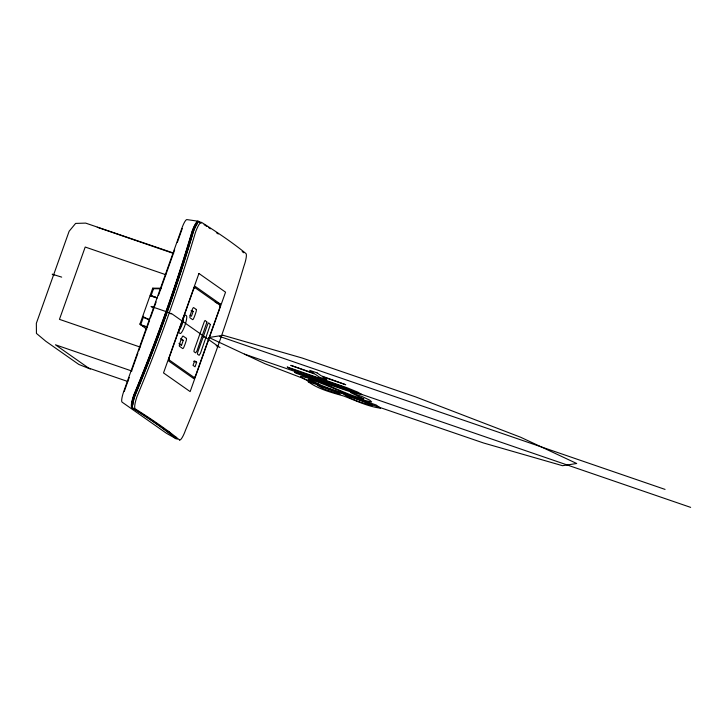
<?xml version="1.0" encoding="UTF-8"?>
<svg xmlns="http://www.w3.org/2000/svg" width="727" height="727" viewBox="0 0 727 727"><rect width="100%" height="100%" fill="white"/><g stroke="black" fill="none" stroke-linecap="round" stroke-linejoin="round"><path stroke-width="1.09" d="M146.736 329.304L139.947 324.042L152.725 288.165L161.367 288.21M143.755 316.172L140.747 324.615L139.947 324.042M150.898 296.116L153.524 288.737L161.094 288.773M124.299 391.335L129.224 377.504M131.496 371.124L137.93 353.04M138.693 350.914L149.299 321.134M150.434 317.944L156.114 301.987M158.386 295.607L174.671 249.87M177.324 242.418L182.25 228.596M191.755 310.456L193.155 311.438L191.446 316.227L190.047 315.245M179.46 344.444L181.559 345.161L183.259 340.372L180.669 338.555M196.653 362.282L195.045 366.799L193.028 365.381L194.636 360.865L196.653 362.282L193.664 361.255M198.198 221.217L187.075 219.627A10.196 2.008 -71 0 0 181.95 228.014L123.79 391.344A10.196 2.008 -71 0 0 122.081 402.14L166.356 433.219L176.17 438.817A2873.695 160.413 19.6 0 0 131.805 407.674A12.014 2.372 -71 0 1 133.813 394.952A1606.161 1572.019 -54.9 0 0 192.164 231.104A12.014 2.372 -71 0 1 198.198 221.217A2873.695 160.413 19.6 0 1 201.088 223.044M172.899 252.832L85.65 223.107L75.617 223.416L69.129 231.259L36.35 323.306L36.441 333.411L45.746 341.217L78.816 364.436L90.348 369.034M97.282 227.26L173.68 253.505M165.838 274.724L85.204 247.035L59.45 319.353L140.084 347.052M215.256 302.296L220.317 304.031L220.317 306.858M150.525 295.844L155.869 297.679M191.056 310.72L193.155 311.438M61.677 277.123L52.217 274.197L53.889 275.451M219.499 336.383L665.06 489.407M244.499 354.149L690.65 507.373M140.302 324.551L146.718 326.75M141.202 325.278L147.545 327.459M181.168 339.654L183.259 340.372M131.832 371.024L55.434 344.789L88.503 368.007L127.761 381.493M155.105 297.052L150.162 295.344L157.368 297.961M155.078 297.198L155.687 297.488M149.698 319.48L142.501 316.872L149.608 320.116M220.317 304.031L195.318 286.474L193.7 288.174M152.725 288.165L153.524 288.737M171.254 313.364L219.981 347.579M171.136 313.982L169.3 312.692L151.052 306.421L153.379 308.057M202.397 335.929L204.232 337.228M216.192 345.616L218.027 346.906M178.96 343.335L181.559 345.161M168.755 358.229L168.755 361.055L193.764 378.613L195.372 376.922M183.186 317.654A6.561 1.3 -71 0 1 182.095 324.605A6.561 1.3 -71 0 1 178.797 330.003M177.288 439.199A2873.695 160.413 19.6 0 0 132.923 408.056A12.014 2.372 -71 0 1 134.931 395.334A1606.161 1572.019 -54.9 0 0 193.273 231.486A12.014 2.372 -71 0 1 199.316 221.599A2873.695 160.413 19.6 0 1 201.243 222.816M132.923 404.894A11.078 2.19 -71 0 1 133.323 401.895M133.577 400.722A11.078 2.19 -71 0 1 135.231 395.179A1597.41 1563.45 -54.9 0 0 193.364 231.913A11.078 2.19 -71 0 1 195.09 227.651M132.25 406.62A11.078 2.19 -71 0 1 134.113 394.797A1597.41 1563.45 -54.9 0 0 192.255 231.531A11.078 2.19 -71 0 1 197.862 222.344M204.087 224.634A2873.695 160.413 19.6 0 1 206.877 226.424M208.694 227.606A2873.695 160.413 19.6 0 1 210.485 228.778M216.364 232.676A2873.695 160.413 19.6 0 1 218.291 233.985M242.155 251.506A2873.695 160.413 19.6 0 1 243.681 252.751M195.527 226.733A11.078 2.19 -71 0 1 197.508 223.498M168.41 431.293A2864.943 159.922 19.6 0 1 170.118 432.61M174.98 436.445A2864.943 159.922 19.6 0 1 176.507 437.69M380.53 408.156C368.571 406.766 355.667 400.632 343.971 396.097C331.594 392.525 318.499 389.281 307.948 381.548L376.159 404.975L380.53 408.156M206.922 322.079L196.944 350.959L195.672 352.886L194.064 351.759A2.399 0.473 -71 0 1 194.463 349.214L203.996 322.461A2.399 0.473 -71 0 1 205.205 320.489L206.922 322.079M210.385 324.515L200.443 353.313L199.134 355.321L197.535 354.194A2.399 0.473 -71 0 1 197.935 351.65L207.468 324.896A2.399 0.473 -71 0 1 208.667 322.924L210.385 324.515M198.934 273.479L163.52 372.924L190.147 391.608L225.552 292.172L198.934 273.479M193.1 290.573L169.764 356.112A3.608 0.709 -71 0 0 169.164 359.929L194.164 377.486A3.608 0.709 -71 0 0 195.981 374.514L219.318 308.975A3.608 0.709 -71 0 0 219.917 305.167L194.909 287.61A3.608 0.709 -71 0 0 193.1 290.573M183.667 317.763L179.596 329.204A3.362 0.663 -71 0 0 179.033 332.766L180.051 333.484A9.451 1.863 -71 0 0 184.803 325.714A9.451 1.863 -71 0 0 186.385 315.709L185.358 314.991A3.362 0.663 -71 0 0 183.667 317.763M300.633 376.35C304.767 380.739 314.028 382.384 319.816 384.847L308.53 379.33C330.267 384.747 349.414 397.905 371.651 401.94L369.752 400.168L362.01 396.506L350.65 392.598L363.836 398.969C342.053 393.652 322.924 380.303 300.633 376.35M361.955 394.634L350.614 391.871L296.134 373.251L294.49 372.097L344.907 389.372L353.922 391.762L342.681 386.719L288.846 368.135L287.201 366.981L347.261 387.836L357.811 392.153L361.955 394.634M372.542 405.412C363.064 403.349 353.113 400.204 344.862 394.816L370.061 403.467L372.542 405.412M223.116 335.301L208.958 337.501L265.028 363.764L369.907 404.058L483.546 442.988L562.525 465.698L576.693 463.499L520.623 437.236L415.744 396.942L302.105 358.002L223.116 335.301M339.873 394.179L324.469 389.281L317.335 385.365L337.31 392.226L339.873 394.179M317.054 372.869L309.72 370.352L313.91 373.296L290.782 365.354L315.291 374.26L319.471 377.204L326.805 379.721L322.615 376.777L345.752 384.728L321.243 375.814L317.054 372.869M196.263 309.438L193.627 307.585A3.362 0.663 -71 0 0 191.937 310.356A11.259 2.217 -71 0 0 190.065 315.872A3.362 0.663 -71 0 0 189.992 317.799L192.628 319.644A3.362 0.663 -71 0 0 193.682 318.408A11.259 2.217 -71 0 0 195.699 312.992A3.362 0.663 -71 0 0 196.263 309.438M186.376 338.373L183.077 336.056A3.362 0.663 -71 0 0 181.386 338.818A11.259 2.217 -71 0 0 179.514 344.344A3.362 0.663 -71 0 0 179.442 346.261L182.741 348.578A3.362 0.663 -71 0 0 184.431 345.816A11.259 2.217 -71 0 0 186.303 340.3A3.362 0.663 -71 0 0 186.376 338.373M179.514 439.971A2873.695 160.413 19.6 0 0 135.149 408.819A12.014 2.372 -71 0 1 137.158 396.106A1606.161 1572.019 -54.9 0 0 195.499 232.249A12.014 2.372 -71 0 1 201.543 222.371A2873.695 160.413 19.6 0 1 245.908 253.514A12.014 2.372 -71 0 1 243.899 266.236A1606.161 1572.019 -54.9 0 1 185.558 430.084A12.014 2.372 -71 0 1 179.514 439.971"/></g></svg>
